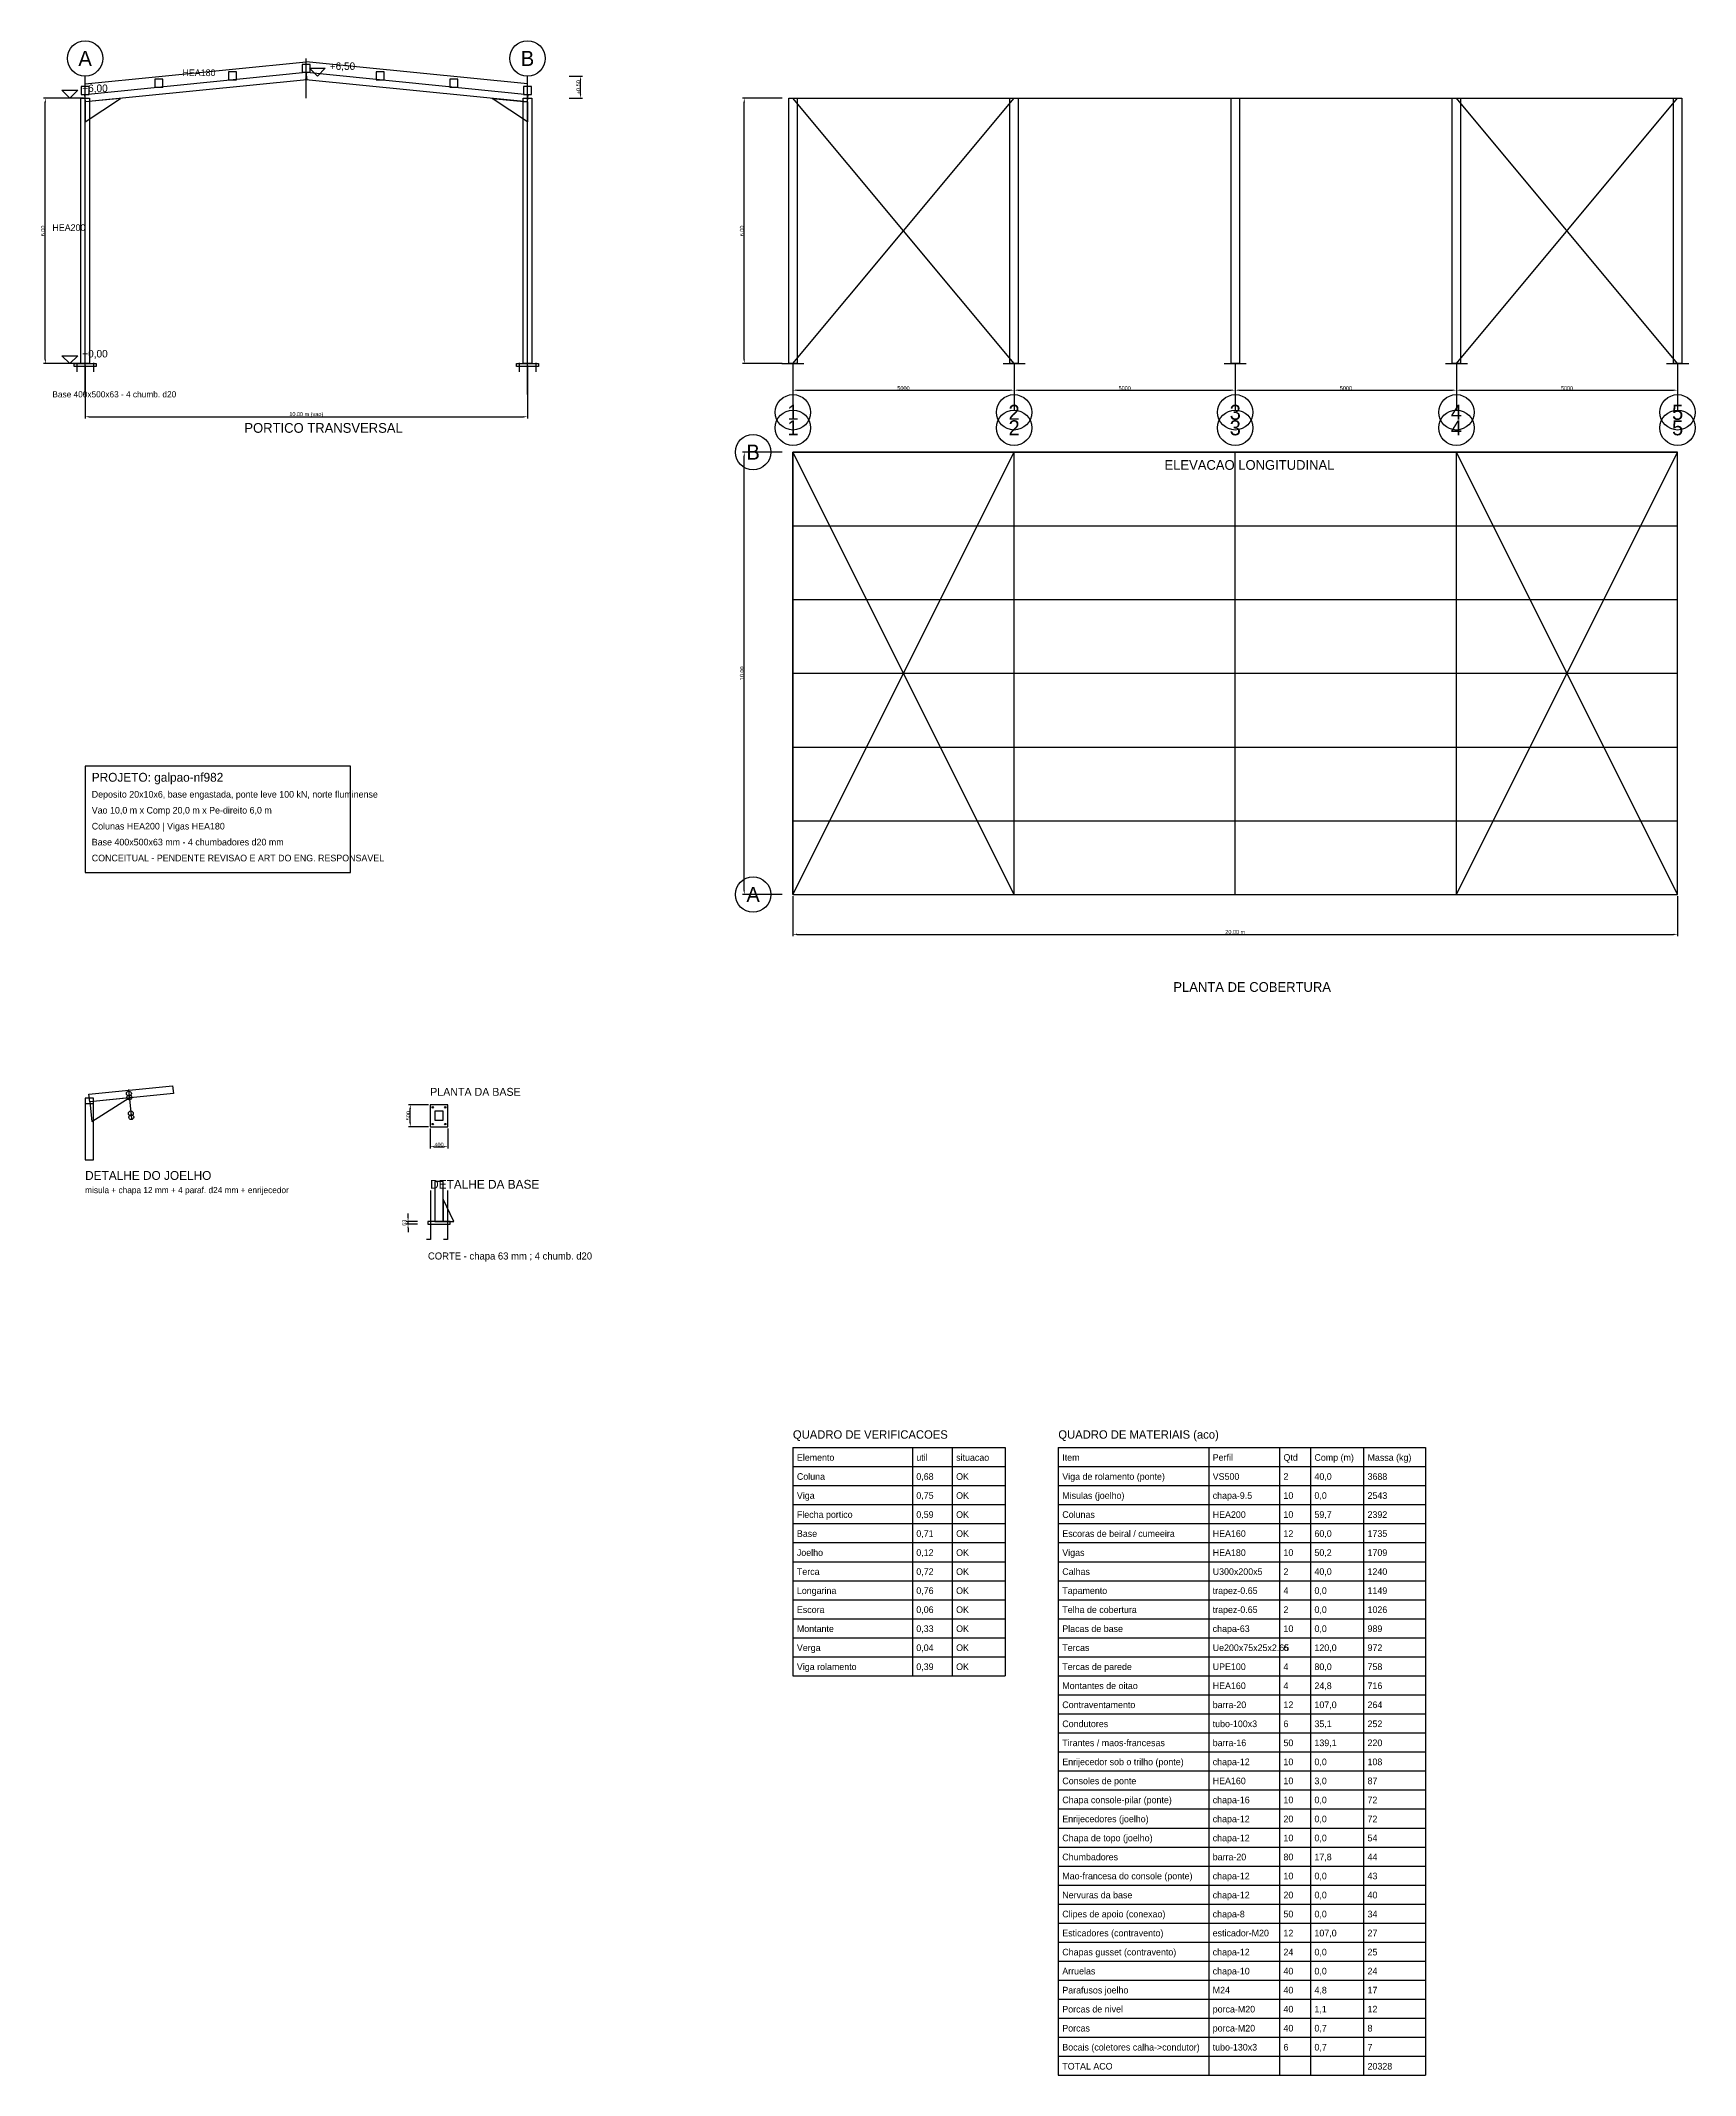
# Model space of a CAD drawing. Header units: metres. Extents: x -1005 to 36400, y -38690 to 7300.
import ezdxf
from ezdxf.enums import TextEntityAlignment as Align

# ---------------------------------------------------------------- set-up
doc = ezdxf.new("R2010")
doc.units = ezdxf.units.M
for name, color, linetype, true_color in [('ACO', 7, 'Continuous', 0x000000), ('BASE', 7, 'Continuous', 0xc86e00), ('CONTRAV', 7, 'Continuous', 0x0000d2), ('COTAS', 7, 'Continuous', 0x008c00), ('EIXOS', 7, 'Continuous', 0x787878), ('FURACAO', 7, 'Continuous', 0xd20000), ('TELHA', 7, 'Continuous', 0x787878), ('TEXTO', 7, 'Continuous', 0x000000)]:
    doc.layers.add(name, color=color, linetype=linetype, true_color=true_color)
doc.dimstyles.new('GALPAO', dxfattribs={"dimtxt": 90, "dimasz": 90, "dimexe": 40, "dimexo": 40, "dimtad": 1, "dimcen": 2.5, "dimazin": 3, "dimtfac": 1, "dimtmove": 0, "dimatfit": 3})

msp = doc.modelspace()

# ---------------------------------------------------------------- linework, layer by layer
at = {"layer": 'ACO'}
for p, q in [((16000, 6000), (36000, 6000)), ((16000, -2000), (36000, -2000)), ((16000, -3666.667), (36000, -3666.667)), ((16000, -5333.333), (36000, -5333.333)), ((16000, -8666.667), (36000, -8666.667)), ((16000, -10333.333), (36000, -10333.333)), ((16000, -12000), (36000, -12000)), ((980.036, -16405.47), (1045.808, -17063.19)), ((0, -16720), (190, -16720))]:
    msp.add_line(p, q, dxfattribs=at)
for points in [[(-8.508, 6085.076), (4991.492, 6585.076), (5008.508, 6414.924), (8.508, 5914.924)], [(9991.492, 5914.924), (4991.492, 6414.924), (5008.508, 6585.076), (10008.508, 6085.076)], [(-95, 0), (-95, 6000), (95, 6000), (95, 0)], [(0, 5914.5), (0, 5464.5), (800, 5994.5)], [(10000, 5914.5), (10000, 5464.5), (9200, 5994.5)], [(9905, 0), (9905, 6000), (10095, 6000), (10095, 0)], [(15905, 0), (15905, 6000), (16095, 6000), (16095, 0)], [(20905, 0), (20905, 6000), (21095, 6000), (21095, 0)], [(25905, 0), (25905, 6000), (26095, 6000), (26095, 0)], [(30905, 0), (30905, 6000), (31095, 6000), (31095, 0)], [(35905, 0), (35905, 6000), (36095, 6000), (36095, 0)], [(16000, -12000), (36000, -12000), (36000, -2000), (16000, -2000)], [(86.492, -16514.924), (1977.063, -16325.867), (1994.078, -16496.019), (103.508, -16685.076)], [(0, -18000), (190, -18000), (190, -16600), (0, -16600)], [(103.508, -16685.076), (148.284, -17132.842), (999.041, -16595.522)], [(7905, -17100), (8095, -17100), (8095, -16900), (7905, -16900)], [(7905, -19387), (8095, -19387), (8095, -18487), (7905, -18487)], [(8095, -19387), (8335, -19387), (8095, -18887)]]:
    msp.add_lwpolyline(points, close=True, dxfattribs=at)
at = {"layer": 'BASE'}
for p, q in [((15750, 0), (16250, 0)), ((20750, 0), (21250, 0)), ((25750, 0), (26250, 0)), ((30750, 0), (31250, 0)), ((35750, 0), (36250, 0))]:
    msp.add_line(p, q, dxfattribs=at)
for points in [[(-250, 0), (250, 0), (250, -63), (-250, -63)], [(9750, 0), (10250, 0), (10250, -63), (9750, -63)], [(7800, -17250), (8200, -17250), (8200, -16750), (7800, -16750)], [(7750, -19450), (8250, -19450), (8250, -19387), (7750, -19387)]]:
    msp.add_lwpolyline(points, close=True, dxfattribs=at)
at = {"layer": 'CONTRAV'}
for p, q in [((16000, 0), (21000, 6000)), ((21000, 0), (16000, 6000)), ((31000, 0), (36000, 6000)), ((36000, 0), (31000, 6000)), ((16000, -12000), (21000, -2000)), ((21000, -12000), (16000, -2000)), ((31000, -12000), (36000, -2000)), ((36000, -12000), (31000, -2000))]:
    msp.add_line(p, q, dxfattribs=at)
at = {"layer": 'COTAS'}
for points in [[(5250, 6500), (5070, 6680), (5430, 6680)], [(-345, 6000), (-525, 6180), (-165, 6180)], [(-345, 0), (-525, 180), (-165, 180)]]:
    msp.add_lwpolyline(points, close=True, dxfattribs=at)
at = {"layer": 'EIXOS'}
for p, q in [((5000, 6000), (5000, 6900)), ((0, -700), (0, 6500)), ((10000, -700), (10000, 6500)), ((16000, 0), (16000, -1050)), ((21000, 0), (21000, -1050)), ((26000, 0), (26000, -1050)), ((31000, 0), (31000, -1050)), ((36000, 0), (36000, -1050)), ((16000, -12000), (16000, -2000)), ((21000, -12000), (21000, -2000)), ((26000, -12000), (26000, -2000)), ((31000, -12000), (31000, -2000)), ((36000, -12000), (36000, -2000)), ((16000, -7000), (36000, -7000))]:
    msp.add_line(p, q, dxfattribs=at)
for centre in [(0, 6900), (10000, 6900), (16000, -1100), (21000, -1100), (26000, -1100), (31000, -1100), (36000, -1100), (16000, -1450), (21000, -1450), (26000, -1450), (31000, -1450), (36000, -1450), (15100, -2000), (15100, -12000)]:
    msp.add_circle(centre, 400, dxfattribs=at)
at = {"layer": 'FURACAO'}
for p, q in [((-190, 20), (-190, -183)), ((190, 20), (190, -183)), ((9810, 20), (9810, -183)), ((10190, 20), (10190, -183)), ((7810, -18687), (7810, -19800)), ((8190, -18687), (8190, -19800)), ((7810, -19800), (7720, -19800)), ((8190, -19800), (8100, -19800))]:
    msp.add_line(p, q, dxfattribs=at)
for centre, radius in [((989.484, -16499.949), 55), ((997.882, -16583.93), 55), ((1034.26, -16947.716), 55), ((1042.658, -17031.697), 55), ((7860, -16810), 16), ((8140, -16810), 16), ((7860, -17190), 16), ((8140, -17190), 16)]:
    msp.add_circle(centre, radius, dxfattribs=at)
at = {"layer": 'TELHA'}
for p in [(0, 6325.5), (10000, 6325.5)]:
    msp.add_line(p, (5000, 6825.5), dxfattribs=at)
for points in [[(3243.333, 6418.833), (3423.333, 6418.833), (3423.333, 6598.833), (3243.333, 6598.833)], [(4910, 6585.5), (5090, 6585.5), (5090, 6765.5), (4910, 6765.5)], [(6576.667, 6418.833), (6756.667, 6418.833), (6756.667, 6598.833), (6576.667, 6598.833)], [(-90, 6085.5), (90, 6085.5), (90, 6265.5), (-90, 6265.5)], [(1576.667, 6252.167), (1756.667, 6252.167), (1756.667, 6432.167), (1576.667, 6432.167)], [(8243.333, 6252.167), (8423.333, 6252.167), (8423.333, 6432.167), (8243.333, 6432.167)], [(9910, 6085.5), (10090, 6085.5), (10090, 6265.5), (9910, 6265.5)]]:
    msp.add_lwpolyline(points, close=True, dxfattribs=at)
at = {"layer": 'TEXTO'}
for p, q in [((16000, -24500), (20800, -24500)), ((16000, -24500), (16000, -29660)), ((18700, -24500), (18700, -29660)), ((19600, -24500), (19600, -29660)), ((20800, -24500), (20800, -29660)), ((22000, -24500), (30300, -24500)), ((22000, -24500), (22000, -38690)), ((25400, -24500), (25400, -38690)), ((27000, -24500), (27000, -38690)), ((27700, -24500), (27700, -38690)), ((28900, -24500), (28900, -38690)), ((30300, -24500), (30300, -38690)), ((16000, -24930), (20800, -24930)), ((22000, -24930), (30300, -24930)), ((16000, -25360), (20800, -25360)), ((22000, -25360), (30300, -25360)), ((16000, -25790), (20800, -25790)), ((22000, -25790), (30300, -25790)), ((16000, -26220), (20800, -26220)), ((16000, -26650), (20800, -26650)), ((22000, -26220), (30300, -26220)), ((22000, -26650), (30300, -26650)), ((16000, -27080), (20800, -27080)), ((22000, -27080), (30300, -27080)), ((16000, -27510), (20800, -27510)), ((22000, -27510), (30300, -27510)), ((16000, -27940), (20800, -27940)), ((22000, -27940), (30300, -27940)), ((16000, -28370), (20800, -28370)), ((22000, -28370), (30300, -28370)), ((16000, -28800), (20800, -28800)), ((22000, -28800), (30300, -28800)), ((16000, -29230), (20800, -29230)), ((22000, -29230), (30300, -29230)), ((16000, -29660), (20800, -29660)), ((22000, -29660), (30300, -29660)), ((22000, -30090), (30300, -30090)), ((22000, -30520), (30300, -30520)), ((22000, -30950), (30300, -30950)), ((22000, -31380), (30300, -31380)), ((22000, -31810), (30300, -31810)), ((22000, -32240), (30300, -32240)), ((22000, -32670), (30300, -32670)), ((22000, -33100), (30300, -33100)), ((22000, -33530), (30300, -33530)), ((22000, -33960), (30300, -33960)), ((22000, -34390), (30300, -34390)), ((22000, -34820), (30300, -34820)), ((22000, -35250), (30300, -35250)), ((22000, -35680), (30300, -35680)), ((22000, -36110), (30300, -36110)), ((22000, -36540), (30300, -36540)), ((22000, -36970), (30300, -36970)), ((22000, -37400), (30300, -37400)), ((22000, -37830), (30300, -37830)), ((22000, -38260), (30300, -38260)), ((22000, -38690), (30300, -38690))]:
    msp.add_line(p, q, dxfattribs=at)
msp.add_lwpolyline([(0, -11500), (6000, -11500), (6000, -9100), (0, -9100)], close=True, dxfattribs=at)

# ---------------------------------------------------------------- texts
at = {"layer": 'COTAS'}
for s, p in [('+6,50', (5530, 6640)), ('+6,00', (-65, 6140)), ('+0,00', (-65, 140))]:
    msp.add_text(s, height=170, dxfattribs=at).set_placement(p)
at = {"layer": 'TEXTO'}
for s, p in [('A', (0, 6900)), ('B', (10000, 6900)), ('1', (16000, -1100)), ('1', (16000, -1450)), ('2', (21000, -1100)), ('2', (21000, -1450)), ('3', (26000, -1100)), ('3', (26000, -1450)), ('4', (31000, -1100)), ('4', (31000, -1450)), ('5', (36000, -1100)), ('5', (36000, -1450)), ('B', (15100, -2000)), ('A', (15100, -12000))]:
    msp.add_text(s, height=340, dxfattribs=at).set_placement(p, align=Align.MIDDLE_CENTER)
for s, height, p in [('HEA180', 150, (2200, 6500)), ('HEA200', 150, (-740, 3000)), ('Base 400x500x63 - 4 chumb. d20', 140, (-740, -763)), ('PORTICO TRANSVERSAL', 220, (3600, -1563)), ('ELEVACAO LONGITUDINAL', 220, (24400, -2400)), ('Deposito 20x10x6, base engastada, ponte leve 100 kN, norte fluminense', 150, (150, -9810)), ('PROJETO: galpao-nf982', 200, (150, -9450)), ('Vao 10,0 m x Comp 20,0 m x Pe-direito 6,0 m', 150, (150, -10170)), ('Colunas HEA200 | Vigas HEA180', 150, (150, -10530)), ('Base 400x500x63 mm - 4 chumbadores d20 mm', 150, (150, -10890)), ('CONCEITUAL - PENDENTE REVISAO E ART DO ENG. RESPONSAVEL', 150, (150, -11250)), ('PLANTA DE COBERTURA', 220, (24600, -14200)), ('PLANTA DA BASE', 180, (7800, -16550)), ('DETALHE DO JOELHO', 200, (0, -18450)), ('misula + chapa 12 mm + 4 paraf. d24 mm + enrijecedor', 140, (0, -18750)), ('DETALHE DA BASE', 200, (7800, -18650)), ('CORTE - chapa 63 mm ; 4 chumb. d20', 160, (7750, -20250)), ('QUADRO DE VERIFICACOES', 190, (16000, -24300)), ('QUADRO DE MATERIAIS (aco)', 190, (22000, -24300)), ('Elemento', 150, (16090, -24800)), ('util', 150, (18790, -24800)), ('situacao', 150, (19690, -24800)), ('Item', 150, (22090, -24800)), ('Perfil', 150, (25490, -24800)), ('Qtd', 150, (27090, -24800)), ('Comp (m)', 150, (27790, -24800)), ('Massa (kg)', 150, (28990, -24800)), ('Coluna', 150, (16090, -25230)), ('0,68', 150, (18790, -25230)), ('OK', 150, (19690, -25230)), ('Viga de rolamento (ponte)', 150, (22090, -25230)), ('VS500', 150, (25490, -25230)), ('2', 150, (27090, -25230)), ('40,0', 150, (27790, -25230)), ('3688', 150, (28990, -25230)), ('Viga', 150, (16090, -25660)), ('0,75', 150, (18790, -25660)), ('OK', 150, (19690, -25660)), ('Misulas (joelho)', 150, (22090, -25660)), ('chapa-9.5', 150, (25490, -25660)), ('10', 150, (27090, -25660)), ('0,0', 150, (27790, -25660)), ('2543', 150, (28990, -25660)), ('Flecha portico', 150, (16090, -26090)), ('0,59', 150, (18790, -26090)), ('OK', 150, (19690, -26090)), ('Colunas', 150, (22090, -26090)), ('HEA200', 150, (25490, -26090)), ('10', 150, (27090, -26090)), ('59,7', 150, (27790, -26090)), ('2392', 150, (28990, -26090)), ('Base', 150, (16090, -26520)), ('0,71', 150, (18790, -26520)), ('OK', 150, (19690, -26520)), ('Escoras de beiral / cumeeira', 150, (22090, -26520)), ('HEA160', 150, (25490, -26520)), ('12', 150, (27090, -26520)), ('60,0', 150, (27790, -26520)), ('1735', 150, (28990, -26520)), ('Joelho', 150, (16090, -26950)), ('0,12', 150, (18790, -26950)), ('OK', 150, (19690, -26950)), ('Vigas', 150, (22090, -26950)), ('HEA180', 150, (25490, -26950)), ('10', 150, (27090, -26950)), ('50,2', 150, (27790, -26950)), ('1709', 150, (28990, -26950)), ('Terca', 150, (16090, -27380)), ('0,72', 150, (18790, -27380)), ('OK', 150, (19690, -27380)), ('Calhas', 150, (22090, -27380)), ('U300x200x5', 150, (25490, -27380)), ('2', 150, (27090, -27380)), ('40,0', 150, (27790, -27380)), ('1240', 150, (28990, -27380)), ('Longarina', 150, (16090, -27810)), ('0,76', 150, (18790, -27810)), ('OK', 150, (19690, -27810)), ('Tapamento', 150, (22090, -27810)), ('trapez-0.65', 150, (25490, -27810)), ('4', 150, (27090, -27810)), ('0,0', 150, (27790, -27810)), ('1149', 150, (28990, -27810)), ('Escora', 150, (16090, -28240)), ('0,06', 150, (18790, -28240)), ('OK', 150, (19690, -28240)), ('Telha de cobertura', 150, (22090, -28240)), ('Placas de base', 150, (22090, -28670)), ('trapez-0.65', 150, (25490, -28240)), ('chapa-63', 150, (25490, -28670)), ('2', 150, (27090, -28240)), ('0,0', 150, (27790, -28240)), ('1026', 150, (28990, -28240)), ('Verga', 150, (16090, -29100)), ('Montante', 150, (16090, -28670)), ('0,33', 150, (18790, -28670)), ('0,04', 150, (18790, -29100)), ('OK', 150, (19690, -28670)), ('OK', 150, (19690, -29100)), ('Tercas', 150, (22090, -29100)), ('Ue200x75x25x2.65', 150, (25490, -29100)), ('6', 150, (27090, -29100)), ('10', 150, (27090, -28670)), ('0,0', 150, (27790, -28670)), ('120,0', 150, (27790, -29100)), ('989', 150, (28990, -28670)), ('972', 150, (28990, -29100)), ('Viga rolamento', 150, (16090, -29530)), ('0,39', 150, (18790, -29530)), ('OK', 150, (19690, -29530)), ('Tercas de parede', 150, (22090, -29530)), ('UPE100', 150, (25490, -29530)), ('4', 150, (27090, -29530)), ('80,0', 150, (27790, -29530)), ('758', 150, (28990, -29530)), ('Montantes de oitao', 150, (22090, -29960)), ('HEA160', 150, (25490, -29960)), ('4', 150, (27090, -29960)), ('24,8', 150, (27790, -29960)), ('716', 150, (28990, -29960)), ('Contraventamento', 150, (22090, -30390)), ('barra-20', 150, (25490, -30390)), ('12', 150, (27090, -30390)), ('107,0', 150, (27790, -30390)), ('264', 150, (28990, -30390)), ('Condutores', 150, (22090, -30820)), ('tubo-100x3', 150, (25490, -30820)), ('6', 150, (27090, -30820)), ('35,1', 150, (27790, -30820)), ('252', 150, (28990, -30820)), ('Tirantes / maos-francesas', 150, (22090, -31250)), ('barra-16', 150, (25490, -31250)), ('50', 150, (27090, -31250)), ('139,1', 150, (27790, -31250)), ('220', 150, (28990, -31250)), ('Enrijecedor sob o trilho (ponte)', 150, (22090, -31680)), ('chapa-12', 150, (25490, -31680)), ('10', 150, (27090, -31680)), ('0,0', 150, (27790, -31680)), ('108', 150, (28990, -31680)), ('Consoles de ponte', 150, (22090, -32110)), ('HEA160', 150, (25490, -32110)), ('10', 150, (27090, -32110)), ('3,0', 150, (27790, -32110)), ('87', 150, (28990, -32110)), ('Chapa console-pilar (ponte)', 150, (22090, -32540)), ('chapa-16', 150, (25490, -32540)), ('10', 150, (27090, -32540)), ('0,0', 150, (27790, -32540)), ('72', 150, (28990, -32540)), ('Enrijecedores (joelho)', 150, (22090, -32970)), ('chapa-12', 150, (25490, -32970)), ('20', 150, (27090, -32970)), ('0,0', 150, (27790, -32970)), ('72', 150, (28990, -32970)), ('Chapa de topo (joelho)', 150, (22090, -33400)), ('chapa-12', 150, (25490, -33400)), ('10', 150, (27090, -33400)), ('0,0', 150, (27790, -33400)), ('54', 150, (28990, -33400)), ('Chumbadores', 150, (22090, -33830)), ('barra-20', 150, (25490, -33830)), ('80', 150, (27090, -33830)), ('17,8', 150, (27790, -33830)), ('44', 150, (28990, -33830)), ('Mao-francesa do console (ponte)', 150, (22090, -34260)), ('chapa-12', 150, (25490, -34260)), ('10', 150, (27090, -34260)), ('0,0', 150, (27790, -34260)), ('43', 150, (28990, -34260)), ('Nervuras da base', 150, (22090, -34690)), ('chapa-12', 150, (25490, -34690)), ('20', 150, (27090, -34690)), ('0,0', 150, (27790, -34690)), ('40', 150, (28990, -34690)), ('Clipes de apoio (conexao)', 150, (22090, -35120)), ('Esticadores (contravento)', 150, (22090, -35550)), ('chapa-8', 150, (25490, -35120)), ('esticador-M20', 150, (25490, -35550)), ('50', 150, (27090, -35120)), ('12', 150, (27090, -35550)), ('0,0', 150, (27790, -35120)), ('107,0', 150, (27790, -35550)), ('34', 150, (28990, -35120)), ('27', 150, (28990, -35550)), ('Chapas gusset (contravento)', 150, (22090, -35980)), ('chapa-12', 150, (25490, -35980)), ('24', 150, (27090, -35980)), ('0,0', 150, (27790, -35980)), ('25', 150, (28990, -35980)), ('Arruelas', 150, (22090, -36410)), ('chapa-10', 150, (25490, -36410)), ('40', 150, (27090, -36410)), ('0,0', 150, (27790, -36410)), ('24', 150, (28990, -36410)), ('Parafusos joelho', 150, (22090, -36840)), ('M24', 150, (25490, -36840)), ('40', 150, (27090, -36840)), ('4,8', 150, (27790, -36840)), ('17', 150, (28990, -36840)), ('Porcas de nivel', 150, (22090, -37270)), ('porca-M20', 150, (25490, -37270)), ('40', 150, (27090, -37270)), ('1,1', 150, (27790, -37270)), ('12', 150, (28990, -37270)), ('Porcas', 150, (22090, -37700)), ('porca-M20', 150, (25490, -37700)), ('40', 150, (27090, -37700)), ('0,7', 150, (27790, -37700)), ('8', 150, (28990, -37700)), ('Bocais (coletores calha->condutor)', 150, (22090, -38130)), ('tubo-130x3', 150, (25490, -38130)), ('6', 150, (27090, -38130)), ('0,7', 150, (27790, -38130)), ('7', 150, (28990, -38130)), ('TOTAL ACO', 150, (22090, -38560)), ('20328', 150, (28990, -38560))]:
    msp.add_text(s, height=height, dxfattribs=at).set_placement(p)

# ---------------------------------------------------------------- dimensions: what is measured, and where the dimension line sits
at = {"layer": 'COTAS'}
for base, p1, p2, text in [((11200, 6000), (10900, 6000), (10900, 6500), '+0,50'), ((-900, 0), (0, 0), (0, 6000), '6,00'), ((14900, 0), (15800, 0), (15800, 6000), '6,00'), ((14900, -12000), (15800, -12000), (15800, -2000), '10,00'), ((7300, -19450), (7550, -19450), (7550, -19387), '63')]:
    msp.add_linear_dim(base=base, p1=p1, p2=p2, angle=90, text=text, dimstyle='GALPAO', dxfattribs=at).render()
for base, p1, p2, text in [((0, -1200), (0, 0), (10000, 0), '10,00 m (vao)'), ((16000, -12900), (16000, -12000), (36000, -12000), '20,00 m')]:
    msp.add_linear_dim(base=base, p1=p1, p2=p2, text=text, dimstyle='GALPAO', dxfattribs=at).render()
for base, p1, p2 in [((16000, -600), (16000, 0), (21000, 0)), ((21000, -600), (21000, 0), (26000, 0)), ((26000, -600), (26000, 0), (31000, 0)), ((31000, -600), (31000, 0), (36000, 0)), ((7800, -17700), (7800, -17250), (8200, -17250))]:
    msp.add_linear_dim(base=base, p1=p1, p2=p2, dimstyle='GALPAO', dxfattribs=at).render()
msp.add_linear_dim(base=(7350, -17250), p1=(7800, -17250), p2=(7800, -16750), angle=90, dimstyle='GALPAO', dxfattribs=at).render()

doc.saveas('drawing.dxf')
